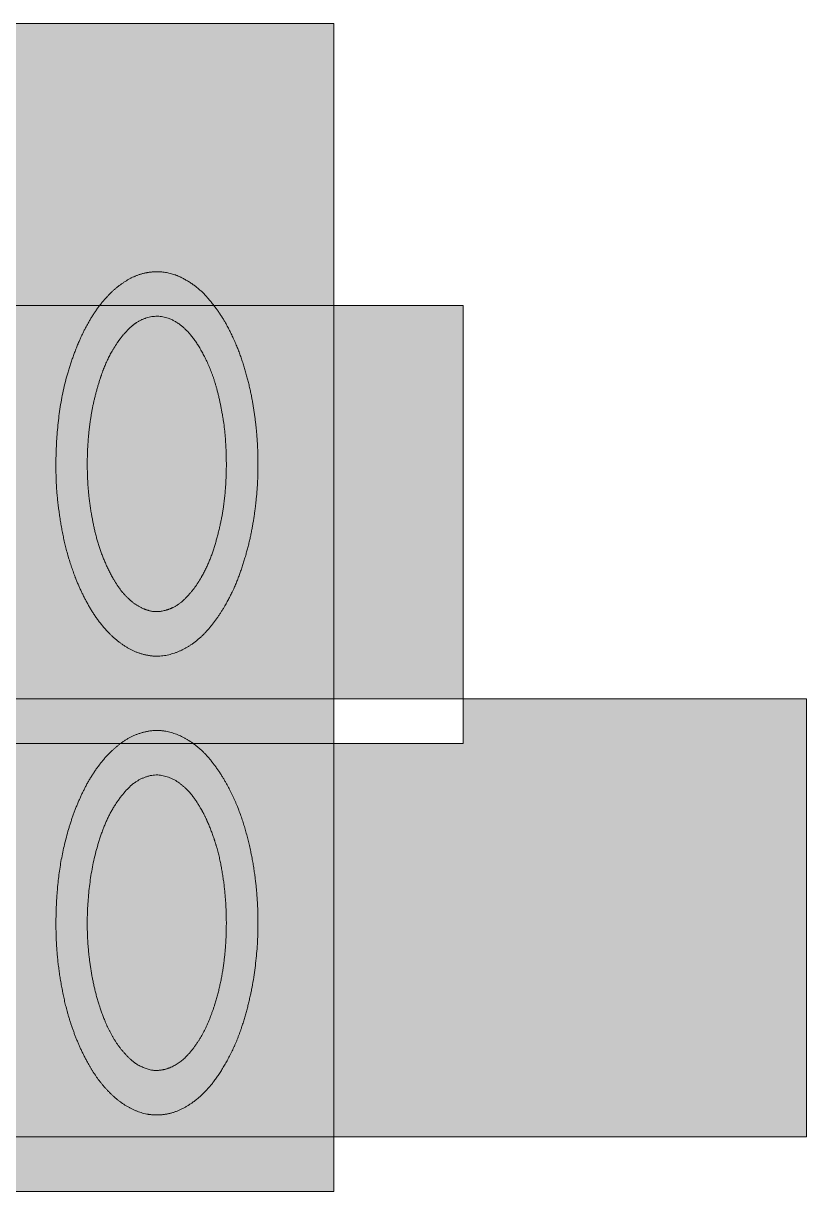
# Model space of a CAD drawing. Header units: millimetres. Extents: x 327 to 487, y 162 to 263.
# Drawn here: x 372 to 385.41, y 207.95 to 227.95 of the extents above; entities that cross this region are included whole.
import ezdxf

# ---------------------------------------------------------------- set-up
doc = ezdxf.new("R2010")
doc.units = ezdxf.units.MM
doc.header["$LTSCALE"] = 0.5
doc.layers.get('0').update_dxf_attribs({"lineweight": 5})
doc.layers.add('Smart box Ultra', color=7, linetype='Continuous', lineweight=5)

msp = doc.modelspace()

# ---------------------------------------------------------------- hatches: boundary and pattern name
at = {"linetype": 'Continuous', "lineweight": 5, "transparency": 33554687}
h = msp.add_hatch(color=256, dxfattribs=at)
h.set_gradient(color1=(255, 0, 0), color2=(255, 0, 0))
h.paths.add_polyline_path([(377.319, 208.884), (359.579, 208.884), (359.579, 216.384), (363.696, 216.384), (363.696, 215.617), (377.319, 215.617), (377.319, 208.884), (385.412, 208.884), (385.412, 216.384), (379.529, 216.384), (379.529, 223.117), (377.319, 223.117), (377.319, 227.946), (357.319, 227.946), (357.319, 207.946), (377.319, 207.946)])
h.paths.add_polyline_path([(377.319, 215.617), (377.319, 216.384), (363.696, 216.384), (363.696, 223.117), (377.319, 223.117), (377.319, 216.384), (379.529, 216.384), (379.529, 215.617)])
at = {"layer": 'Smart box Ultra', "linetype": 'Continuous', "lineweight": 0, "true_color": 0xcccccb, "transparency": 33554687}
for points in [[(375.905, 221.573), (375.902, 221.587), (375.867, 221.752), (375.826, 221.914), (375.779, 222.074), (375.725, 222.232), (375.665, 222.388), (375.599, 222.542), (375.527, 222.693), (375.448, 222.842), (375.441, 222.855), (375.435, 222.864), (375.411, 222.903), (375.385, 222.943), (375.358, 222.985), (375.328, 223.028), (375.297, 223.072), (375.264, 223.118), (375.229, 223.165), (375.192, 223.213), (375.152, 223.261), (375.108, 223.309), (375.059, 223.355), (375.006, 223.401), (374.948, 223.445), (374.886, 223.489), (374.819, 223.532), (374.748, 223.573), (374.738, 223.578), (374.732, 223.582), (374.66, 223.615), (374.588, 223.643), (374.514, 223.665), (374.439, 223.68), (374.363, 223.689), (374.287, 223.693), (374.209, 223.69), (374.131, 223.681), (374.124, 223.68), (374.116, 223.679), (374.025, 223.653), (373.938, 223.622), (373.854, 223.585), (373.773, 223.543), (373.696, 223.495), (373.622, 223.442), (373.552, 223.383), (373.485, 223.319), (373.479, 223.314), (373.472, 223.306), (373.39, 223.213), (373.313, 223.117), (373.241, 223.019), (373.173, 222.918), (373.11, 222.814), (373.051, 222.707), (372.997, 222.598), (372.948, 222.486), (372.944, 222.476), (372.933, 222.452), (372.861, 222.26), (372.797, 222.074), (372.742, 221.893), (372.694, 221.717), (372.655, 221.546), (372.624, 221.381), (372.601, 221.22), (372.586, 221.064), (372.577, 220.913), (372.569, 220.768), (372.564, 220.627), (372.56, 220.491), (372.559, 220.361), (372.56, 220.236), (372.563, 220.115), (372.568, 220), (372.57, 219.974), (372.571, 219.957), (372.588, 219.764), (372.612, 219.571), (372.642, 219.381), (372.68, 219.191), (372.724, 219.002), (372.775, 218.815), (372.832, 218.63), (372.896, 218.445), (372.902, 218.429), (372.906, 218.419), (372.955, 218.299), (373.008, 218.182), (373.067, 218.067), (373.131, 217.955), (373.2, 217.847), (373.274, 217.741), (373.354, 217.638), (373.438, 217.539), (373.446, 217.531), (373.452, 217.525), (373.52, 217.454), (373.592, 217.389), (373.669, 217.33), (373.749, 217.278), (373.832, 217.232), (373.92, 217.193), (374.011, 217.159), (374.107, 217.132), (374.115, 217.131), (374.123, 217.129), (374.183, 217.12), (374.24, 217.114), (374.296, 217.112), (374.349, 217.113), (374.4, 217.117), (374.448, 217.124), (374.495, 217.134), (374.539, 217.148), (374.581, 217.163), (374.621, 217.178), (374.659, 217.194), (374.696, 217.21), (374.73, 217.226), (374.763, 217.243), (374.793, 217.26), (374.822, 217.277), (374.829, 217.281), (374.837, 217.286), (374.925, 217.352), (375.01, 217.423), (375.09, 217.497), (375.165, 217.575), (375.236, 217.656), (375.303, 217.742), (375.365, 217.831), (375.422, 217.924), (375.427, 217.932), (375.434, 217.944), (375.51, 218.086), (375.581, 218.23), (375.646, 218.376), (375.705, 218.524), (375.759, 218.674), (375.806, 218.827), (375.848, 218.981), (375.884, 219.138), (375.887, 219.151), (375.892, 219.176), (375.942, 219.437), (375.982, 219.683), (376.013, 219.912), (376.035, 220.125), (376.047, 220.321), (376.049, 220.502), (376.042, 220.666), (376.026, 220.814), (376.006, 220.946), (375.988, 221.062), (375.973, 221.162), (375.96, 221.246), (375.95, 221.314), (375.942, 221.366), (375.936, 221.402), (375.933, 221.422), (375.931, 221.434), (375.928, 221.447), (375.926, 221.46), (375.924, 221.473), (375.921, 221.487), (375.919, 221.501), (375.916, 221.516), (375.913, 221.531), (375.911, 221.545), (375.908, 221.556), (375.906, 221.566), (375.905, 221.574), (375.904, 221.579), (375.903, 221.582), (375.903, 221.583), (375.903, 221.582), (375.904, 221.58), (375.904, 221.578), (375.904, 221.576), (375.905, 221.575), (375.905, 221.574), (375.905, 221.573), (375.905, 221.573), (375.905, 221.572), (375.905, 221.572), (375.905, 221.572), (375.905, 221.572), (375.905, 221.572), (375.905, 221.573), (375.905, 221.573), (375.905, 221.573)], [(375.962, 213.374), (375.96, 213.391), (375.93, 213.593), (375.892, 213.793), (375.845, 213.989), (375.789, 214.183), (375.724, 214.375), (375.651, 214.563), (375.568, 214.749), (375.477, 214.933), (375.469, 214.948), (375.464, 214.957), (375.424, 215.026), (375.385, 215.092), (375.344, 215.154), (375.304, 215.213), (375.263, 215.268), (375.221, 215.32), (375.179, 215.368), (375.137, 215.413), (375.095, 215.454), (375.054, 215.494), (375.013, 215.531), (374.972, 215.565), (374.932, 215.597), (374.893, 215.627), (374.854, 215.655), (374.816, 215.68), (374.807, 215.685), (374.8, 215.69), (374.77, 215.707), (374.738, 215.723), (374.705, 215.739), (374.669, 215.755), (374.632, 215.771), (374.592, 215.786), (374.551, 215.8), (374.508, 215.815), (374.462, 215.827), (374.415, 215.836), (374.366, 215.841), (374.314, 215.843), (374.261, 215.842), (374.205, 215.837), (374.148, 215.829), (374.088, 215.817), (374.08, 215.815), (374.071, 215.813), (374.003, 215.793), (373.94, 215.771), (373.879, 215.747), (373.823, 215.721), (373.77, 215.693), (373.721, 215.664), (373.676, 215.632), (373.634, 215.598), (373.595, 215.564), (373.558, 215.531), (373.523, 215.498), (373.49, 215.466), (373.459, 215.435), (373.43, 215.405), (373.402, 215.375), (373.377, 215.346), (373.371, 215.339), (373.364, 215.33), (373.283, 215.222), (373.206, 215.11), (373.135, 214.997), (373.069, 214.881), (373.007, 214.762), (372.951, 214.641), (372.9, 214.517), (372.853, 214.391), (372.849, 214.381), (372.841, 214.358), (372.809, 214.258), (372.778, 214.153), (372.749, 214.044), (372.72, 213.929), (372.693, 213.81), (372.667, 213.685), (372.642, 213.556), (372.618, 213.422), (372.597, 213.282), (372.58, 213.136), (372.568, 212.984), (372.56, 212.826), (372.556, 212.661), (372.556, 212.491), (372.561, 212.314), (372.57, 212.13), (372.572, 212.106), (372.573, 212.089), (372.591, 211.878), (372.617, 211.67), (372.652, 211.464), (372.695, 211.26), (372.746, 211.057), (372.806, 210.857), (372.874, 210.659), (372.95, 210.462), (372.957, 210.446), (372.962, 210.435), (372.982, 210.391), (373.004, 210.344), (373.027, 210.296), (373.052, 210.247), (373.079, 210.195), (373.108, 210.142), (373.138, 210.088), (373.17, 210.031), (373.204, 209.974), (373.243, 209.916), (373.286, 209.858), (373.333, 209.799), (373.385, 209.74), (373.441, 209.681), (373.501, 209.621), (373.565, 209.561), (373.573, 209.553), (373.58, 209.548), (373.628, 209.507), (373.676, 209.47), (373.723, 209.436), (373.771, 209.406), (373.818, 209.379), (373.864, 209.356), (373.911, 209.336), (373.957, 209.32), (374.002, 209.306), (374.046, 209.294), (374.089, 209.284), (374.13, 209.275), (374.17, 209.269), (374.209, 209.264), (374.247, 209.261), (374.283, 209.259), (374.291, 209.259), (374.3, 209.259), (374.364, 209.263), (374.425, 209.27), (374.483, 209.279), (374.538, 209.291), (374.59, 209.306), (374.639, 209.323), (374.685, 209.343), (374.728, 209.366), (374.769, 209.39), (374.807, 209.413), (374.844, 209.437), (374.879, 209.46), (374.912, 209.483), (374.942, 209.506), (374.971, 209.529), (374.999, 209.552), (375.005, 209.557), (375.011, 209.563), (375.088, 209.639), (375.161, 209.717), (375.23, 209.797), (375.295, 209.881), (375.356, 209.967), (375.414, 210.056), (375.468, 210.147), (375.518, 210.241), (375.522, 210.249), (375.528, 210.261), (375.595, 210.405), (375.658, 210.55), (375.714, 210.697), (375.766, 210.845), (375.812, 210.995), (375.853, 211.146), (375.888, 211.3), (375.918, 211.454), (375.92, 211.468), (375.924, 211.487), (375.958, 211.693), (375.986, 211.886), (376.008, 212.066), (376.024, 212.234), (376.033, 212.389), (376.037, 212.53), (376.035, 212.66), (376.027, 212.776), (376.016, 212.88), (376.007, 212.971), (375.999, 213.049), (375.992, 213.115), (375.986, 213.169), (375.982, 213.21), (375.979, 213.238), (375.977, 213.254), (375.976, 213.264), (375.975, 213.274), (375.974, 213.284), (375.972, 213.295), (375.971, 213.306), (375.97, 213.317), (375.968, 213.328), (375.967, 213.34), (375.965, 213.351), (375.964, 213.36), (375.963, 213.368), (375.962, 213.374), (375.962, 213.378), (375.961, 213.38), (375.961, 213.381), (375.961, 213.38), (375.962, 213.378), (375.962, 213.376), (375.962, 213.375), (375.962, 213.375), (375.962, 213.374), (375.962, 213.374), (375.962, 213.375), (375.962, 213.376), (375.962, 213.377), (375.962, 213.378), (375.962, 213.378), (375.962, 213.378), (375.962, 213.377), (375.962, 213.376), (375.962, 213.375)]]:
    msp.add_hatch(color=254, dxfattribs=at).paths.add_polyline_path(points)

# ---------------------------------------------------------------- linework, layer by layer
at = {"color": 7, "lineweight": 15}
for p, q in [((357.319, 227.946), (377.319, 227.946)), ((377.319, 227.946), (377.319, 207.946)), ((377.319, 207.946), (357.319, 207.946))]:
    msp.add_line(p, q, dxfattribs=at)
at = {"color": 7, "lineweight": 5, "flags": 128}
for points in [[(357.319, 227.946), (357.319, 207.946), (377.319, 207.946), (377.319, 227.946)], [(357.319, 227.946), (357.319, 207.946), (377.319, 207.946), (377.319, 227.946)], [(363.696, 215.617), (379.529, 215.617), (379.529, 223.117), (363.696, 223.117)], [(359.579, 208.884), (385.412, 208.884), (385.412, 216.384), (359.579, 216.384)]]:
    msp.add_lwpolyline(points, close=True, dxfattribs=at)
at = {"flags": 128}
for points in [[(357.319, 227.946), (357.319, 207.946), (357.319, 207.946), (377.319, 207.946), (377.319, 207.946), (377.319, 227.946), (377.319, 227.946), (357.319, 227.946), (357.319, 227.946), (357.319, 227.946)], [(357.319, 227.946), (357.319, 207.946), (377.319, 207.946), (377.319, 227.946)], [(363.696, 215.617), (379.529, 215.617), (379.529, 215.617), (379.529, 223.117), (379.529, 223.117), (363.696, 223.117), (363.696, 223.117), (363.696, 215.617), (363.696, 215.617), (363.696, 215.617)], [(359.579, 208.884), (385.412, 208.884), (385.412, 208.884), (385.412, 216.384), (385.412, 216.384), (359.579, 216.384), (359.579, 216.384), (359.579, 208.884)]]:
    msp.add_lwpolyline(points, close=True, dxfattribs=at)
at = {"color": 7, "lineweight": 15, "flags": 128}
msp.add_lwpolyline([(357.319, 207.946), (357.319, 227.946), (377.319, 227.946), (377.319, 207.946)], close=True, dxfattribs=at)
at = {"color": 240, "linetype": 'Continuous', "true_color": 0xed1f24, "transparency": 33554687}
msp.add_solid([(357.319, 227.946), (357.319, 207.946), (377.319, 227.946), (377.319, 207.946)], dxfattribs=at)
at = {"layer": 'Smart box Ultra', "color": 7, "lineweight": 15}
for points, knots in [([(375.905, 221.573), (375.837, 221.906), (375.614, 222.557), (375.441, 222.855), (375.312, 223.071), (374.969, 223.458), (374.738, 223.578), (374.6, 223.655), (374.281, 223.707), (374.124, 223.68), (373.936, 223.645), (373.61, 223.446), (373.479, 223.314), (373.302, 223.133), (373.041, 222.705), (372.944, 222.476), (372.695, 221.885), (372.532, 220.608), (372.57, 219.974), (372.6, 219.58), (372.757, 218.801), (372.902, 218.429), (373, 218.187), (373.263, 217.726), (373.446, 217.531), (373.578, 217.388), (373.917, 217.17), (374.115, 217.131), (374.3, 217.091), (374.673, 217.182), (374.829, 217.281), (375.02, 217.401), (375.313, 217.743), (375.427, 217.932), (375.596, 218.215), (375.816, 218.833), (375.887, 219.151), (376.014, 219.747), (376.022, 220.974), (375.905, 221.573)], [0, 0, 0, 0.042843, 0.085686, 0.085686, 0.116947, 0.148208, 0.148208, 0.167177, 0.186147, 0.186147, 0.208921, 0.231696, 0.231696, 0.262722, 0.293748, 0.293748, 0.37387, 0.453992, 0.453992, 0.503704, 0.553416, 0.553416, 0.586051, 0.618687, 0.618687, 0.642385, 0.666083, 0.666083, 0.688322, 0.71056, 0.71056, 0.737919, 0.765278, 0.765278, 0.806117, 0.846955, 0.846955, 0.923478, 1, 1, 1]), ([(375.421, 219.625), (375.368, 219.298), (375.17, 218.656), (374.991, 218.37), (374.889, 218.211), (374.597, 217.933), (374.399, 217.89), (374.264, 217.857), (373.996, 217.942), (373.889, 218.023), (373.732, 218.144), (373.514, 218.471), (373.433, 218.645), (373.294, 218.95), (373.147, 219.601), (373.115, 219.929), (373.083, 220.307), (373.122, 221.064), (373.199, 221.436), (373.259, 221.707), (373.448, 222.238), (373.605, 222.474), (373.705, 222.623), (373.984, 222.878), (374.17, 222.92), (374.294, 222.946), (374.545, 222.884), (374.648, 222.813), (374.81, 222.698), (375.039, 222.376), (375.253, 221.927), (375.402, 221.333), (375.441, 221.034), (375.48, 220.681), (375.472, 219.974), (375.421, 219.625)], [0, 0, 0, 0.061387, 0.122774, 0.122774, 0.157186, 0.191597, 0.191597, 0.215326, 0.239055, 0.239055, 0.274121, 0.309186, 0.309186, 0.370336, 0.431485, 0.431485, 0.501727, 0.571968, 0.571968, 0.623379, 0.674791, 0.674791, 0.707344, 0.739896, 0.739896, 0.761412, 0.782928, 0.782928, 0.817122, 0.851316, 0.885511, 0.919705, 0.919705, 0.959852, 1, 1, 1]), ([(375.962, 213.374), (375.906, 213.783), (375.672, 214.583), (375.469, 214.948), (375.347, 215.163), (375.024, 215.554), (374.807, 215.685), (374.646, 215.784), (374.265, 215.863), (374.08, 215.815), (373.864, 215.766), (373.508, 215.501), (373.371, 215.339), (373.194, 215.126), (372.94, 214.637), (372.849, 214.381), (372.658, 213.833), (372.536, 212.681), (372.572, 212.106), (372.604, 211.68), (372.786, 210.841), (372.957, 210.446), (373.066, 210.198), (373.364, 209.736), (373.573, 209.553), (373.719, 209.425), (374.09, 209.257), (374.291, 209.259), (374.493, 209.259), (374.859, 209.429), (375.005, 209.557), (375.17, 209.702), (375.423, 210.057), (375.67, 210.536), (375.862, 211.154), (375.92, 211.468), (376.006, 211.939), (376.027, 212.899), (375.962, 213.374)], [0, 0, 0, 0.054981, 0.109961, 0.109961, 0.142578, 0.175196, 0.175196, 0.199305, 0.223415, 0.223415, 0.251465, 0.279515, 0.279515, 0.316156, 0.352797, 0.352797, 0.430739, 0.508681, 0.508681, 0.56664, 0.624599, 0.624599, 0.660988, 0.697376, 0.697376, 0.722781, 0.748187, 0.748187, 0.773592, 0.798997, 0.798997, 0.827709, 0.856421, 0.885133, 0.913845, 0.913845, 0.956923, 1, 1, 1]), ([(375.28, 211.154), (375.222, 210.974), (375.068, 210.624), (374.961, 210.467), (374.885, 210.357), (374.696, 210.163), (374.575, 210.099), (374.471, 210.042), (374.227, 210.009), (374.113, 210.048), (373.948, 210.104), (373.701, 210.339), (373.606, 210.476), (373.46, 210.696), (373.274, 211.191), (373.215, 211.446), (373.101, 211.956), (373.089, 213.005), (373.186, 213.517), (373.239, 213.781), (373.411, 214.296), (373.65, 214.7), (373.94, 215.001), (374.142, 215.06), (374.279, 215.098), (374.56, 215.024), (374.67, 214.941), (374.825, 214.827), (375.043, 214.513), (375.123, 214.345), (375.303, 213.956), (375.464, 213.117), (375.474, 212.695), (375.485, 212.306), (375.395, 211.527), (375.28, 211.154)], [0, 0, 0, 0.026801, 0.053603, 0.053603, 0.072394, 0.091184, 0.091184, 0.107587, 0.12399, 0.12399, 0.147629, 0.171267, 0.171267, 0.208981, 0.246694, 0.246694, 0.32177, 0.396846, 0.396846, 0.435495, 0.474145, 0.512795, 0.551444, 0.551444, 0.577646, 0.603848, 0.603848, 0.640476, 0.677104, 0.677104, 0.76115, 0.845196, 0.845196, 0.922598, 1, 1, 1])]:
    msp.add_open_spline(points, degree=2, knots=knots, dxfattribs=at)
at = {"layer": 'Smart box Ultra', "color": 7, "lineweight": 5}
for points, knots in [([(375.905, 221.573), (375.837, 221.906), (375.614, 222.557), (375.441, 222.855), (375.312, 223.071), (374.969, 223.458), (374.738, 223.578), (374.6, 223.655), (374.281, 223.707), (374.124, 223.68), (373.936, 223.645), (373.61, 223.446), (373.479, 223.314), (373.302, 223.133), (373.041, 222.705), (372.944, 222.476), (372.695, 221.885), (372.532, 220.608), (372.57, 219.974), (372.6, 219.58), (372.757, 218.801), (372.902, 218.429), (373, 218.187), (373.263, 217.726), (373.446, 217.531), (373.578, 217.388), (373.917, 217.17), (374.115, 217.131), (374.3, 217.091), (374.673, 217.182), (374.829, 217.281), (375.02, 217.401), (375.313, 217.743), (375.427, 217.932), (375.596, 218.215), (375.816, 218.833), (375.887, 219.151), (376.014, 219.747), (376.022, 220.974), (375.905, 221.573)], [0, 0, 0, 0.042843, 0.085686, 0.085686, 0.116947, 0.148208, 0.148208, 0.167177, 0.186147, 0.186147, 0.208921, 0.231696, 0.231696, 0.262722, 0.293748, 0.293748, 0.37387, 0.453992, 0.453992, 0.503704, 0.553416, 0.553416, 0.586051, 0.618687, 0.618687, 0.642385, 0.666083, 0.666083, 0.688322, 0.71056, 0.71056, 0.737919, 0.765278, 0.765278, 0.806117, 0.846955, 0.846955, 0.923478, 1, 1, 1]), ([(375.421, 219.625), (375.368, 219.298), (375.17, 218.656), (374.991, 218.37), (374.889, 218.211), (374.597, 217.933), (374.399, 217.89), (374.264, 217.857), (373.996, 217.942), (373.889, 218.023), (373.732, 218.144), (373.514, 218.471), (373.433, 218.645), (373.294, 218.95), (373.147, 219.601), (373.115, 219.929), (373.083, 220.307), (373.122, 221.064), (373.199, 221.436), (373.259, 221.707), (373.448, 222.238), (373.605, 222.474), (373.705, 222.623), (373.984, 222.878), (374.17, 222.92), (374.294, 222.946), (374.545, 222.884), (374.648, 222.813), (374.81, 222.698), (375.039, 222.376), (375.253, 221.927), (375.402, 221.333), (375.441, 221.034), (375.48, 220.681), (375.472, 219.974), (375.421, 219.625)], [0, 0, 0, 0.061387, 0.122774, 0.122774, 0.157186, 0.191597, 0.191597, 0.215326, 0.239055, 0.239055, 0.274121, 0.309186, 0.309186, 0.370336, 0.431485, 0.431485, 0.501727, 0.571968, 0.571968, 0.623379, 0.674791, 0.674791, 0.707344, 0.739896, 0.739896, 0.761412, 0.782928, 0.782928, 0.817122, 0.851316, 0.885511, 0.919705, 0.919705, 0.959852, 1, 1, 1]), ([(375.962, 213.374), (375.906, 213.783), (375.672, 214.583), (375.469, 214.948), (375.347, 215.163), (375.024, 215.554), (374.807, 215.685), (374.646, 215.784), (374.265, 215.863), (374.08, 215.815), (373.864, 215.766), (373.508, 215.501), (373.371, 215.339), (373.194, 215.126), (372.94, 214.637), (372.849, 214.381), (372.658, 213.833), (372.536, 212.681), (372.572, 212.106), (372.604, 211.68), (372.786, 210.841), (372.957, 210.446), (373.066, 210.198), (373.364, 209.736), (373.573, 209.553), (373.719, 209.425), (374.09, 209.257), (374.291, 209.259), (374.493, 209.259), (374.859, 209.429), (375.005, 209.557), (375.17, 209.702), (375.423, 210.057), (375.67, 210.536), (375.862, 211.154), (375.92, 211.468), (376.006, 211.939), (376.027, 212.899), (375.962, 213.374)], [0, 0, 0, 0.054981, 0.109961, 0.109961, 0.142578, 0.175196, 0.175196, 0.199305, 0.223415, 0.223415, 0.251465, 0.279515, 0.279515, 0.316156, 0.352797, 0.352797, 0.430739, 0.508681, 0.508681, 0.56664, 0.624599, 0.624599, 0.660988, 0.697376, 0.697376, 0.722781, 0.748187, 0.748187, 0.773592, 0.798997, 0.798997, 0.827709, 0.856421, 0.885133, 0.913845, 0.913845, 0.956923, 1, 1, 1]), ([(375.28, 211.154), (375.222, 210.974), (375.068, 210.624), (374.961, 210.467), (374.885, 210.357), (374.696, 210.163), (374.575, 210.099), (374.471, 210.042), (374.227, 210.009), (374.113, 210.048), (373.948, 210.104), (373.701, 210.339), (373.606, 210.476), (373.46, 210.696), (373.274, 211.191), (373.215, 211.446), (373.101, 211.956), (373.089, 213.005), (373.186, 213.517), (373.239, 213.781), (373.411, 214.296), (373.65, 214.7), (373.94, 215.001), (374.142, 215.06), (374.279, 215.098), (374.56, 215.024), (374.67, 214.941), (374.825, 214.827), (375.043, 214.513), (375.123, 214.345), (375.303, 213.956), (375.464, 213.117), (375.474, 212.695), (375.485, 212.306), (375.395, 211.527), (375.28, 211.154)], [0, 0, 0, 0.026801, 0.053603, 0.053603, 0.072394, 0.091184, 0.091184, 0.107587, 0.12399, 0.12399, 0.147629, 0.171267, 0.171267, 0.208981, 0.246694, 0.246694, 0.32177, 0.396846, 0.396846, 0.435495, 0.474145, 0.512795, 0.551444, 0.551444, 0.577646, 0.603848, 0.603848, 0.640476, 0.677104, 0.677104, 0.76115, 0.845196, 0.845196, 0.922598, 1, 1, 1])]:
    msp.add_open_spline(points, degree=2, knots=knots, dxfattribs=at)
at = {"layer": 'Smart box Ultra'}
for points, knots in [([(375.905, 221.573), (375.837, 221.906), (375.614, 222.557), (375.441, 222.855), (375.312, 223.071), (374.969, 223.458), (374.738, 223.578), (374.6, 223.655), (374.281, 223.707), (374.124, 223.68), (373.936, 223.645), (373.61, 223.446), (373.479, 223.314), (373.302, 223.133), (373.041, 222.705), (372.944, 222.476), (372.695, 221.885), (372.532, 220.608), (372.57, 219.974), (372.6, 219.58), (372.757, 218.801), (372.902, 218.429), (373, 218.187), (373.263, 217.726), (373.446, 217.531), (373.578, 217.388), (373.917, 217.17), (374.115, 217.131), (374.3, 217.091), (374.673, 217.182), (374.829, 217.281), (375.02, 217.401), (375.313, 217.743), (375.427, 217.932), (375.596, 218.215), (375.816, 218.833), (375.887, 219.151), (376.014, 219.747), (376.022, 220.974), (375.905, 221.573)], [0, 0, 0, 0.042843, 0.085686, 0.085686, 0.116947, 0.148208, 0.148208, 0.167177, 0.186147, 0.186147, 0.208921, 0.231696, 0.231696, 0.262722, 0.293748, 0.293748, 0.37387, 0.453992, 0.453992, 0.503704, 0.553416, 0.553416, 0.586051, 0.618687, 0.618687, 0.642385, 0.666083, 0.666083, 0.688322, 0.71056, 0.71056, 0.737919, 0.765278, 0.765278, 0.806117, 0.846955, 0.846955, 0.923478, 1, 1, 1]), ([(375.421, 219.625), (375.368, 219.298), (375.17, 218.656), (374.991, 218.37), (374.889, 218.211), (374.597, 217.933), (374.399, 217.89), (374.264, 217.857), (373.996, 217.942), (373.889, 218.023), (373.732, 218.144), (373.514, 218.471), (373.433, 218.645), (373.294, 218.95), (373.147, 219.601), (373.115, 219.929), (373.083, 220.307), (373.122, 221.064), (373.199, 221.436), (373.259, 221.707), (373.448, 222.238), (373.605, 222.474), (373.705, 222.623), (373.984, 222.878), (374.17, 222.92), (374.294, 222.946), (374.545, 222.884), (374.648, 222.813), (374.81, 222.698), (375.039, 222.376), (375.253, 221.927), (375.402, 221.333), (375.441, 221.034), (375.48, 220.681), (375.472, 219.974), (375.421, 219.625)], [0, 0, 0, 0.061387, 0.122774, 0.122774, 0.157186, 0.191597, 0.191597, 0.215326, 0.239055, 0.239055, 0.274121, 0.309186, 0.309186, 0.370336, 0.431485, 0.431485, 0.501727, 0.571968, 0.571968, 0.623379, 0.674791, 0.674791, 0.707344, 0.739896, 0.739896, 0.761412, 0.782928, 0.782928, 0.817122, 0.851316, 0.885511, 0.919705, 0.919705, 0.959852, 1, 1, 1]), ([(375.962, 213.374), (375.906, 213.783), (375.672, 214.583), (375.469, 214.948), (375.347, 215.163), (375.024, 215.554), (374.807, 215.685), (374.646, 215.784), (374.265, 215.863), (374.08, 215.815), (373.864, 215.766), (373.508, 215.501), (373.371, 215.339), (373.194, 215.126), (372.94, 214.637), (372.849, 214.381), (372.658, 213.833), (372.536, 212.681), (372.572, 212.106), (372.604, 211.68), (372.786, 210.841), (372.957, 210.446), (373.066, 210.198), (373.364, 209.736), (373.573, 209.553), (373.719, 209.425), (374.09, 209.257), (374.291, 209.259), (374.493, 209.259), (374.859, 209.429), (375.005, 209.557), (375.17, 209.702), (375.423, 210.057), (375.67, 210.536), (375.862, 211.154), (375.92, 211.468), (376.006, 211.939), (376.027, 212.899), (375.962, 213.374)], [0, 0, 0, 0.054981, 0.109961, 0.109961, 0.142578, 0.175196, 0.175196, 0.199305, 0.223415, 0.223415, 0.251465, 0.279515, 0.279515, 0.316156, 0.352797, 0.352797, 0.430739, 0.508681, 0.508681, 0.56664, 0.624599, 0.624599, 0.660988, 0.697376, 0.697376, 0.722781, 0.748187, 0.748187, 0.773592, 0.798997, 0.798997, 0.827709, 0.856421, 0.885133, 0.913845, 0.913845, 0.956923, 1, 1, 1]), ([(375.28, 211.154), (375.222, 210.974), (375.068, 210.624), (374.961, 210.467), (374.885, 210.357), (374.696, 210.163), (374.575, 210.099), (374.471, 210.042), (374.227, 210.009), (374.113, 210.048), (373.948, 210.104), (373.701, 210.339), (373.606, 210.476), (373.46, 210.696), (373.274, 211.191), (373.215, 211.446), (373.101, 211.956), (373.089, 213.005), (373.186, 213.517), (373.239, 213.781), (373.411, 214.296), (373.65, 214.7), (373.94, 215.001), (374.142, 215.06), (374.279, 215.098), (374.56, 215.024), (374.67, 214.941), (374.825, 214.827), (375.043, 214.513), (375.123, 214.345), (375.303, 213.956), (375.464, 213.117), (375.474, 212.695), (375.485, 212.306), (375.395, 211.527), (375.28, 211.154)], [0, 0, 0, 0.026801, 0.053603, 0.053603, 0.072394, 0.091184, 0.091184, 0.107587, 0.12399, 0.12399, 0.147629, 0.171267, 0.171267, 0.208981, 0.246694, 0.246694, 0.32177, 0.396846, 0.396846, 0.435495, 0.474145, 0.512795, 0.551444, 0.551444, 0.577646, 0.603848, 0.603848, 0.640476, 0.677104, 0.677104, 0.76115, 0.845196, 0.845196, 0.922598, 1, 1, 1])]:
    msp.add_open_spline(points, degree=2, knots=knots, dxfattribs=at)

doc.saveas('drawing.dxf')
